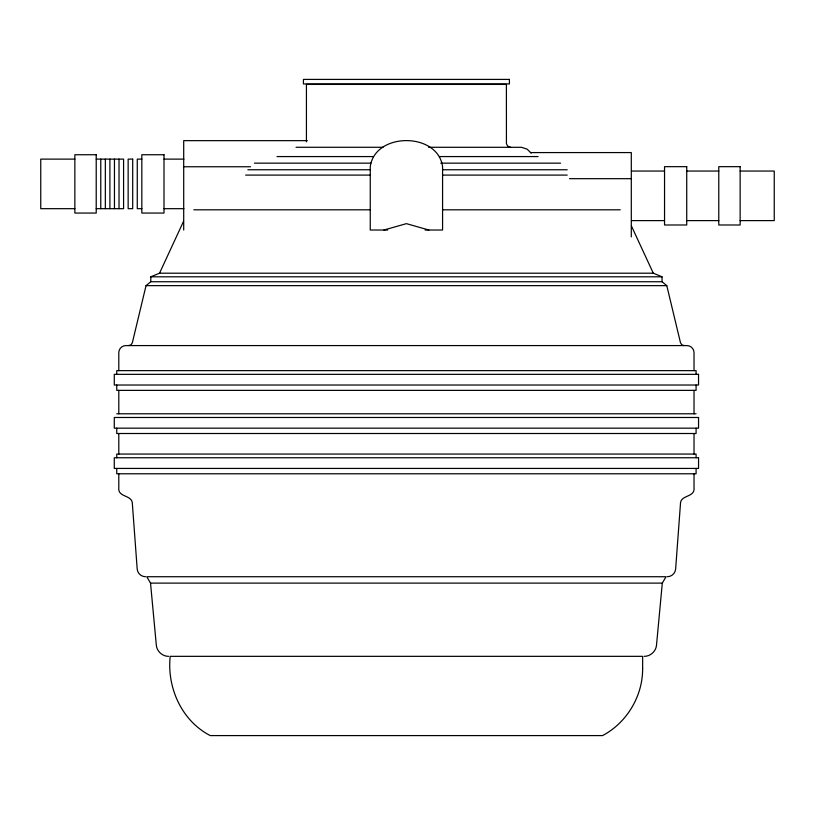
<?xml version="1.0" encoding="UTF-8"?>
<svg xmlns="http://www.w3.org/2000/svg" width="815" height="815" viewBox="0 0 815 815"><rect width="100%" height="100%" fill="white"/><g stroke="black" fill="none" stroke-linecap="round" stroke-linejoin="round"><path stroke-width="1.22" d="M168.644 656.34C162.44 656.452 156.775 651.287 156.317 645.103L150.53 583.112L146.792 576.725L666.038 576.725L662.3 583.112L656.513 645.103C656.044 651.287 650.39 656.452 644.186 656.34M684.05 345.58L681.788 344.796L680.494 342.779L666.792 285.647L662.035 281.735L150.795 281.735L146.038 285.647L132.336 342.779L131.042 344.796L128.77 345.58M150.795 281.735L150.795 276.805L159.536 273.198L183.538 221.334M383.957 230.024L406.41 223.646L428.863 230.024M667.302 576.725C671.55 576.806 675.411 573.22 675.645 568.972L680.556 502.509C681.798 494.807 695.215 497.293 694.023 487.645L694.023 473.78M307.296 140.649L183.701 140.649L183.701 230.024M296.049 147.281L382.999 147.281M428.588 147.281L521.529 147.311L527.132 149.165L531.207 153.118M530.402 152.578L631.299 152.578L631.299 236.9M277.008 156.572L373.331 156.572M439.489 156.572L538.094 156.572M74.858 159.119L40.75 159.119L40.75 208.681L74.858 208.681M96.221 159.119L123.585 159.119L123.585 208.681L96.221 208.681M141.83 159.119L137.266 159.119L137.266 208.681L141.83 208.681M164.009 159.119L183.925 159.119M254.392 163.153L370.886 163.153M440.783 163.153L560.577 163.153M183.701 166.749L250.541 166.749M247.862 169.754L370.173 169.754M442.647 169.754L567.209 169.754M631.523 171.048L664.541 171.048M686.729 171.048L718.779 171.048M740.142 171.048L774.25 171.048L774.25 220.61L740.142 220.61M245.621 175.093L370.173 175.093M442.647 175.093L567.209 175.093M569.502 178.679L631.299 178.679M164.009 208.681L183.925 208.681M193.817 209.812L370.132 209.812M442.698 209.812L620.246 209.812M631.523 220.61L664.541 220.61M686.729 220.61L718.779 220.61M387.706 230.024L370.255 230.024L370.255 166.749C374.808 131.887 438.022 131.887 442.576 166.749L442.576 230.024L425.124 230.024M159.536 273.198L653.294 273.198L662.035 276.805L662.035 281.735M150.795 276.805L662.035 276.805M146.038 285.647L666.792 285.647M116.749 413.786L696.081 413.786M150.53 583.112L662.3 583.112M145.528 576.725C141.28 576.806 137.419 573.22 137.185 568.972L132.275 502.509C131.032 494.807 117.615 497.293 118.796 487.645L118.796 473.78M510.587 147.281L507.623 146.048L506.431 143.634L506.4 84.414L306.43 84.414L306.43 141.841M631.421 225.949L653.294 273.198M696.081 374.34L696.081 370.642L116.749 370.642L116.749 374.34M696.081 385.026L696.081 390.365L116.749 390.365L116.749 385.026M696.081 428.17L696.081 433.509L116.749 433.509L116.749 428.17M696.081 457.755L696.081 454.057L116.749 454.057L116.749 457.755M696.081 468.431L696.081 473.78L116.749 473.78L116.749 468.431M694.023 370.642L694.023 352.671C694.105 348.881 690.733 345.499 686.943 345.58L125.887 345.58C122.097 345.499 118.715 348.881 118.796 352.671L118.796 370.642M694.023 390.365L694.023 413.786M694.023 433.509L694.023 454.057M119.021 159.119L119.021 208.681M118.796 390.365L118.796 413.786M118.796 433.509L118.796 454.057M114.457 159.119L114.457 208.681M109.903 159.119L109.903 208.681M105.339 159.119L105.339 208.681M100.775 159.119L100.775 208.681M642.638 668.524C642.831 696.01 626.867 722.732 602.57 735.588L210.25 735.588C181.684 720.868 166.841 687.656 170.192 656.34L642.638 656.34L642.638 668.524M509.406 79.412L303.424 79.412L303.424 83.935L509.406 83.935L509.406 79.412M96.221 154.738L74.858 154.738L74.858 213.061L96.221 213.061L96.221 154.738M164.009 154.738L141.83 154.738L141.83 213.061L164.009 213.061L164.009 154.738M132.702 159.119L128.149 159.119L128.149 208.681L132.702 208.681L132.702 159.119M686.729 166.667L664.541 166.667L664.541 224.991L686.729 224.991L686.729 166.667M740.142 166.667L718.779 166.667L718.779 224.991L740.142 224.991L740.142 166.667M698.547 374.34L114.283 374.34L114.283 385.026L698.547 385.026L698.547 374.34M698.547 417.484L114.283 417.484L114.283 428.17L698.547 428.17L698.547 417.484M698.547 457.755L114.283 457.755L114.283 468.431L698.547 468.431L698.547 457.755"/></g></svg>
